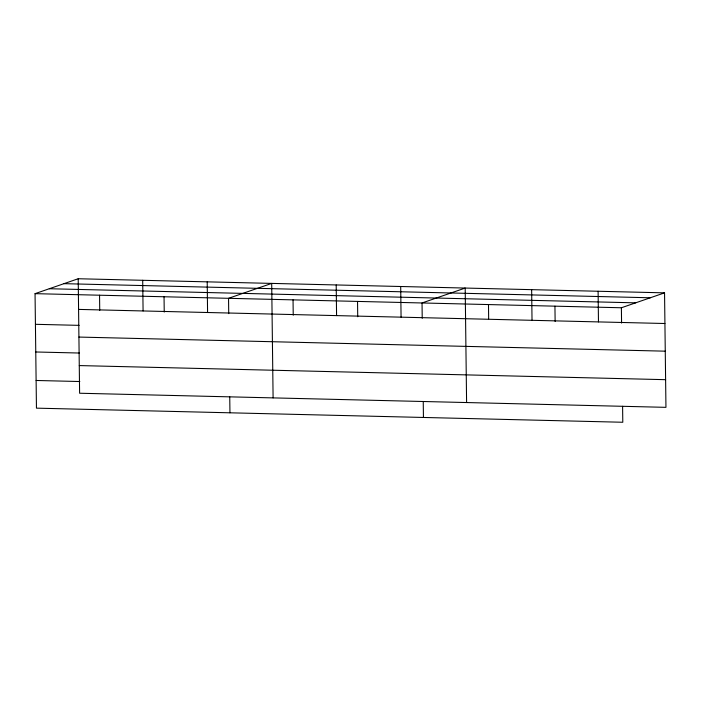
<?xml version="1.0" encoding="UTF-8"?>
<svg xmlns="http://www.w3.org/2000/svg" width="701" height="701" viewBox="0 0 701 701"><rect width="100%" height="100%" fill="white"/><g stroke="black" fill="none" stroke-linecap="round" stroke-linejoin="round"><path stroke-width="1.05" d="M622.593 406.291L622.795 422.256L36.452 408.148L35.05 293.658L78.205 278.744L664.548 292.852L665.95 407.342L79.607 393.235L78.205 278.744M35.05 293.658L621.393 307.765L664.548 292.852M63.966 283.668L650.309 297.776M49.289 288.733L635.632 302.841M78.582 309.404L664.925 323.511M35.427 324.309L79.152 325.36M78.924 337.067L665.267 351.175M35.76 351.981L79.493 353.032M79.266 365.571L665.608 379.679M36.11 380.477L79.835 381.528M621.393 307.765L621.577 323.091M598.102 291.257L598.47 321.917M554.938 306.162L555.131 321.496M531.647 289.653L532.024 320.313M488.492 304.567L488.658 318.797M466.594 402.549L465.192 288.058L422.037 302.963L422.221 318.298M423.238 401.498L423.439 417.454M400.7 286.507L401.068 317.167M357.536 301.412L357.729 316.747M336.2 284.957L336.576 315.608M293.044 299.862L293.228 315.187M273.101 397.896L271.699 283.406L228.544 298.311L228.728 313.636M229.744 396.836L229.946 412.801M207.207 281.855L207.575 312.506M164.043 296.76L164.236 312.085M142.706 280.295L143.083 310.955M99.551 295.209L99.735 310.534"/></g></svg>
